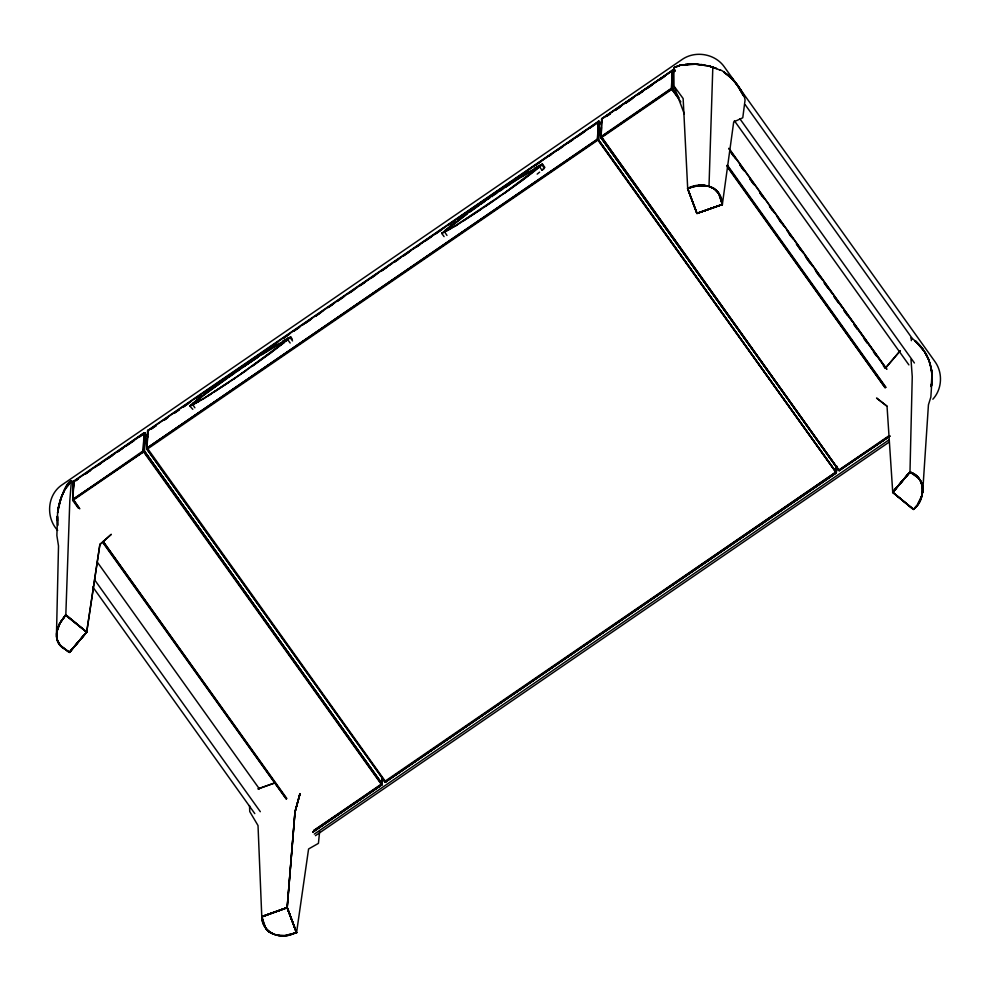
<?xml version="1.0" encoding="UTF-8"?>
<svg xmlns="http://www.w3.org/2000/svg" width="990" height="990" viewBox="0 0 990 990"><rect width="100%" height="100%" fill="white"/><g stroke="black" fill="none" stroke-linecap="round" stroke-linejoin="round"><path stroke-width="1.49" d="M927.284 356.326C920.552 344.371 933.31 368.453 927.147 356.375C924.289 350.398 919.549 345.609 915.131 340.77C928.1 352.007 934.61 369.728 931.231 386.657C935.105 368.466 926.43 347.577 911.134 337.949M71.379 481.053L69.82 500.482L65.823 614.864L60.118 622.685L57.68 628.068L56.504 633.909L57.556 641.322L56.492 633.897L58.509 545.948L56.876 535.553L57.606 512.783L60.959 497.958L58.856 505.073C60.217 501.608 67.518 473.901 74.126 483.17L71.515 481.078M720.262 70.142L708.939 65.996L693.606 63.929L708.951 65.959M57.457 520.703C57.098 503.365 58.039 541.864 57.507 516.743M601.289 124.208L598.641 121.25L597.911 140.06L599.495 121.696L598.207 121.448L597.601 139.602L836.29 472.688L597.873 138.86L147.151 447.925L146.99 449.299L597.911 140.06L598.727 139.318L599.495 121.696L598.702 121.225L147.918 430.316L147.238 441.911M889.589 436.318L838.864 470.572L600.967 137.82L601.202 136.496L671.331 88.382L672.693 88.617L678.868 97.565M928.793 359.766L931.627 370.854L932.023 378.737L930.86 397.064L928.434 404.811L922.655 492.426M249.529 805.575L249.74 811.553L258.019 825.549L261.781 916.616C261.917 932.32 279.366 939.758 292.594 933.991C279.465 939.733 261.645 932.394 261.904 916.53L287.137 907.632L296.542 932.753L308.583 848.975L318.433 843.369L319.609 831.649M722.316 204.46C722.552 186.863 701.155 180.551 687.58 188.496L696.898 213.37L722.341 204.46L719.21 194.164L714.297 188.644L719.21 194.164L718.245 192.468L722.341 204.46L721.846 202.071L722.292 204.509L696.935 213.444L722.366 204.398L733.701 121.943L742.772 117.785L745.062 100.04C743.168 86.229 720.633 68.025 720.2 70.253M57.148 629.949L56.455 635.84L57.049 639.577L56.455 635.84M913.82 509.219C925.266 499.108 926.739 477.564 909.847 472.044L892.683 492.302L913.324 509.38C925.86 500.123 926.355 476.908 909.909 472.131L892.658 492.29L913.349 509.367C926.256 500.099 925.699 476.598 909.86 472.069L892.732 492.29L887.028 406.16L876.558 398.042L886.978 406.246M382.239 778.623L381.732 784.872L312.791 832.132L381.732 784.872L381.992 778.883M892.77 492.339L910.119 471.995L892.683 492.302L913.597 509.442L892.671 492.228L909.983 472.02L912.248 376.745L910.998 359.444M911.332 340.659L911.246 337.838M72.901 494.22L73.73 481.078L143.921 432.952L145.208 433.212L144.342 451.341L72.79 500.42L73.347 481.474L74.299 481.672M712.8 67.209L708.939 65.996L716.612 68.533L712.825 67.134L709.001 186.355L714.26 188.731L718.233 192.493M281.123 935.736L284.971 935.649L275.133 934.783M382.425 778.202L381.657 784.884L313.855 831.093M836.736 466.302L836.29 472.688L836.649 467.886M72.975 494.381L73.805 481.066L72.951 499.047L79.757 508.811L73.495 500.024M381.657 784.884L381.88 783.709L143.575 450.722L145.208 433.212L143.921 432.952L143.315 451.452L144.033 450.796L145.208 433.212L144.367 432.754L143.624 451.91L381.732 784.872M144.812 432.84L144.342 451.341L381.732 784.229L313.904 831.055M147.683 431.64L148.488 430.897L147.98 430.291L146.916 449.262L385.246 782.1L836.018 473.01L385.555 781.679L384.454 781.63L835.449 472.428L836.265 471.686L836.513 465.807M147.04 446.317L146.99 449.299M382.227 777.558L381.608 783.956L313.583 830.635L382.115 784.476L382.449 778.053M598.319 138.947L599.495 121.696L598.207 121.448M680.848 101.896L671.876 89.36L673.472 70.661L672.68 70.191L601.994 118.528L601.054 137.87L601.66 118.825L672.68 70.191L673.472 70.661L672.321 89.038L601.054 137.87L601.425 127.339M601.623 122.847L602.056 118.503L601.747 119.852M673.212 70.377L672.111 70.426L671.876 89.36L672.618 70.203L673.472 70.661L671.839 88.172L672.594 88.791L673.076 70.29M836.08 471.549L836.278 467.144M73.347 481.474L72.79 500.42L73.73 481.078L73.495 482.415M262.894 921.034L261.843 916.591L287.05 907.607L261.781 916.616L264.132 925.056L265.902 928.608L269.874 932.394L268.364 931.318L273.24 934.176L268.364 931.318L265.889 928.595L261.768 916.703L287.199 907.669L296.567 932.704L287.187 907.768L294.958 812.369L287.199 907.669L296.567 932.704L284.971 935.6L296.542 932.667L287.137 907.595L294.958 812.369L299.97 793.621L294.859 812.394L300.094 793.732M710.832 187.073C703.568 183.954 694.176 185.65 687.704 188.583L697.01 213.469L687.654 188.595C695.524 185.316 706.415 183.261 714.198 188.818L710.894 186.924M111.227 534.489L99.903 544.364L86.687 632.14L65.872 614.852L60.167 622.722L56.876 631.979M931.615 370.842L930.835 367.03L931.949 374.752L931.219 386.632L931.776 382.709M144.367 432.754L143.067 450.933L72.567 499.913L143.847 451.378L381.608 783.956M597.366 139.083L598.641 121.25L599.148 121.77M672.618 70.203L671.331 88.382L672.235 88.457M915.601 475.67L917.148 477.131L909.921 472.007L892.757 492.203M296.517 932.605L287.261 907.706L261.781 916.95L287.05 907.607M693.606 64.053L697.381 64.078L679.907 65.328L673.893 67.666L674.933 71.156L673.794 67.914M696.935 213.444L722.279 204.509L696.898 213.37L687.567 188.397L699.163 185.464L709.001 186.355M704.991 185.687L699.163 185.464M147.584 430.613L146.767 448.804L384.801 781.555L385.803 781.865M889.936 436.07L839.124 470.485L600.819 137.363L671.839 88.382M56.64 637.746L56.715 631.917M916.096 506.274C915.255 507.177 912.731 510.407 913.758 509.194C922.197 500.816 928.038 483.417 915.49 475.831M601.611 119.208L671.096 71.478L638.105 94.421M99.903 544.364L86.662 632.214L69.387 652.398L86.699 632.053L69.387 652.398L86.625 632.103L65.55 615.124L86.699 632.053L65.823 614.864L60.242 622.772L65.662 614.988L63.385 618.206M57.581 512.795L58.286 508.848L57.655 512.783M701.106 64.486L704.967 65.142L697.381 64.214M709.026 186.293L712.59 187.865M836.402 472.626L835.449 472.428L836.364 472.292L597.873 139.083L146.817 448.346L597.886 139.479L835.894 472.094L385.246 782.1M601.524 119.357L601.994 118.528M64.387 490.298C79.076 472.948 64.437 480.558 58.125 508.848L61.046 497.995M59.016 505.073L58.2 508.835L58.93 505.061M279.131 935.575L277.113 935.154M197.592 399.366L189.969 405.962L203.804 398.388L234.296 378.378M455.623 225.633L504.356 193.1L542.371 164.216M922.581 492.438L921.678 496.312M61.603 620.668L59.078 624.554L57.21 629.974L59.214 624.628M57.21 629.974L60.118 622.685L59.128 624.591M294.859 812.394L299.97 793.621M917.829 503.786L921.541 496.275M913.807 474.507L910.194 472.069L911.988 473.406M73.805 481.066L73.582 482.241L73.557 481.239M722.304 204.336L720.027 196.032L720.72 198.012M917.148 477.131L918.77 478.368M86.625 632.103L69.387 652.385L60.613 645.975L56.999 639.577L60.613 645.975L69.374 652.385L86.712 632.127M261.843 916.864L262.362 919.005M296.53 932.753L292.545 933.867L296.369 932.84M72.802 499.814L72.951 499.047L78.433 507.821M271.545 933.273L269.874 932.394M714.285 188.682L712.664 187.692M290.169 343.023L287.731 339.669L240.372 374.331M67.37 650.999L69.448 652.361L59.313 644.515L63.867 648.574C60.959 647.943 55.106 637.449 59.425 644.441M932.852 399.218C942.158 389.157 943.012 372.809 935.03 361.734L724.284 66.837C714.99 53.633 695.24 50.304 682.036 59.536L62.382 484.617C47.099 494.517 45.528 517.448 57.668 530.417M192.803 409.34L189.956 406.185L190.476 405.467L203.655 394.676L258.563 356.437M292.298 339.149L290.763 337.033L290.243 337.751L292.533 340.931M444.077 236.622L441.775 233.442L442.307 232.724M498.279 197.369L522.757 180.081L542.594 164.278L544.884 167.458M889.02 435.724L838.852 470.114L601.202 136.496L601.314 137.746L838.592 470.238L839.359 470.646L889.329 436.132M732.6 79.175L723.69 72.072L729.952 76.49L735.211 82.022L743.49 95.646L737.55 85.177L729.853 76.577M885.53 368.082L900.368 350.633M885.456 368.07L900.257 350.695M922.73 486.635L922.717 490.471M382.066 784.154L381.162 784.278L381.967 783.535L144.429 451.168L143.067 450.933L143.983 451.007M73.359 481.771L144.961 432.939M147.547 430.996L599.235 121.424M99.965 544.512L111.165 534.353M467.701 213.159L441.8 233.219L456.736 225.114M542 170.28L544.29 168.275M286.642 340.696L289.154 338.345L261.731 354.767M267.04 930.068L268.401 931.293M445.092 231.326L444.621 230.682L455.524 222.082M537.186 174.104L539.624 172.124M284.34 342.528L252.413 366.189M533.857 171.617L540.973 165.59L521.879 176.641M532.669 172.52L510.147 189.238M203.705 394.837L209.793 390.32M739.617 88.58L743.49 95.646L739.691 88.531L732.662 79.126M467.28 213.889L443.594 232.403L450.809 228.665M469.656 212.182L479.148 205.413M215.82 385.766L227.985 377.103M467.639 213.011L473.802 208.803M504.244 193.446L508.971 190.08M227.316 378.168L204.781 394.49L191.763 405.145L198.99 401.408M473.727 208.667L485.979 200.203M228.504 377.326L234.432 373.156M479.816 204.348L492.067 195.971L492.537 196.626M480.323 204.571L485.075 201.242M234.37 378.625L270.926 352.824L290.54 336.971L282.818 340.919M85.722 473.727L90.795 470.2L85.771 473.802M94.607 467.552L114.914 453.445M117.464 451.675L143.921 432.952L145.134 433.162M234.061 372.822L270.765 348.517L290.763 337.033M237.984 370.681L240.36 369.035M615.248 110.298L621.596 105.881M625.408 103.245L634.293 97.07M487.439 199.572L489.815 197.926M486.189 205.871L498.391 197.517M182.903 407.249L190.55 401.989M200.747 394.985L195.649 398.487L200.772 395.022M208.383 389.726L212.207 387.09M223.678 379.207L217.305 383.588L222.465 380.16M227.502 376.584L233.875 372.203M240.248 367.822L245.347 364.32M249.171 361.684L256.818 356.437M261.917 352.923L267.015 349.421M274.663 344.161L278.487 341.538M283.586 338.036L289.959 333.655M293.783 331.031L300.156 326.65M302.705 324.893L311.627 318.755M315.451 316.132L323.099 310.872M328.197 307.37L334.571 302.99M337.12 301.245L344.768 295.985M347.317 294.228L357.501 287.224M360.051 285.466L377.895 273.203M381.719 270.579L391.916 263.563M394.466 261.818L400.839 257.437M403.388 255.68L411.036 250.421M413.585 248.676L444.176 227.651M448 225.015L511.719 181.22M514.268 179.462L598.393 121.634M615.31 110.373L620.408 106.871M625.507 103.381L631.88 99M638.253 94.632L643.351 91.13M647.188 88.506L652.286 85.004M659.934 79.757L665.033 76.255M98.53 465.053L101.079 463.308M107.452 458.927L112.551 455.437M117.649 451.935L122.748 448.433M126.572 445.809L134.219 440.562M139.33 437.06L144.429 433.571M182.927 407.274L188.026 403.772M208.432 389.775L210.981 388.031M230.113 374.901L233.937 372.277M240.31 367.909L244.146 365.285M249.245 361.783L255.618 357.402M261.991 353.034L265.827 350.411M274.75 344.285L277.299 342.528M283.685 338.159L288.783 334.657M293.882 331.155L298.98 327.665M305.365 323.285L310.464 319.782M315.562 316.28L320.661 312.791M328.321 307.531L332.145 304.908M337.243 301.418L343.617 297.037M350.002 292.656L353.826 290.033M360.199 285.665L365.31 282.162M371.683 277.794L375.507 275.158M381.88 270.79L386.991 267.288M394.639 262.041L398.463 259.417M403.561 255.915L408.672 252.413M416.32 247.166L420.144 244.542M425.242 241.04L431.628 236.672M435.452 234.048L441.825 229.668M448.21 225.299L453.309 221.797M457.132 219.174L462.231 215.672M469.891 210.424L474.99 206.922M482.637 201.675L486.461 199.052M491.572 195.55L496.671 192.048M501.769 188.546L508.155 184.177M514.528 179.796L518.352 177.173M523.45 173.671L528.561 170.169M536.209 164.922L541.307 161.419M548.967 156.173L551.517 154.428M557.89 150.047L562.988 146.545M568.087 143.055L573.198 139.553M577.021 136.929L584.669 131.682M589.78 128.18L596.153 123.8M143.847 451.378L72.617 499.455M835.956 473.034L385.741 781.877L147.151 447.925L147.263 449.188M314.325 834.1L889.243 439.709M315.451 835.671L889.082 442.146M889.824 436.021L838.852 470.114M491.968 195.847L498.18 191.825M493.367 195.476L496.93 193.05M243.924 366.609L258.167 357.093M486.102 205.71L492.191 201.576M234.271 378.452L246.498 370.347M498.069 191.701L538.461 166.172M499.307 191.441L502.871 189.065M486.449 205.722L455.672 225.831L441.775 233.442M234.63 378.465L203.853 398.574L189.956 406.185M504.17 187.617L528.549 171.839M480.509 209.694L462.677 221.376M228.678 382.449L214.422 391.817M505.246 187.481L508.811 185.13M915.144 340.795L923.138 349.742M264.528 352.353L276.717 344.594M672.68 71.008L673.386 70.612L672.68 70.191M208.482 395.629L210.858 394.131M737.476 85.227L735.137 82.083M534.649 168.176L542.037 164.303M672.371 70.599L673.126 70.736L672.185 70.401M600.819 137.363L671.566 88.902L678.596 97.812L672.321 89.038M922.309 484.828L921.084 481.388L918.646 478.517M265.072 926.863L263.488 923.064M721.821 202.096L722.292 204.076M839.297 470.658L601.759 137.462M719.866 196.119L719.198 194.189M674.537 67.431L679.907 65.328L693.606 63.929L685.068 64.511L689.572 64.189M679.92 65.328L674.462 67.419L679.932 65.377M722.205 204.534L696.886 213.357M741.683 92.008L743.527 95.721M687.963 188.273L691.54 187.073M699.175 185.613L697.022 185.835M687.691 188.385L683.137 98.517L674.004 86.081L673.819 67.778M541.827 164.241L542.594 164.278M931.813 374.752L931.998 378.712M385.073 781.914L384.454 781.63L385.296 782.075M708.914 66.082L712.825 67.134M275.158 934.696L277.089 935.241M147.696 448.903L146.817 448.346M539.488 165.417L540.144 166.134M287.669 338.159L288.325 338.889M539.562 166.914L542.037 170.193L544.364 168.176L542.062 164.996M913.832 474.457L915.552 475.757M726.87 74.25L732.699 79.089M71.676 481.165L74.077 483.145M144.416 432.741L146.656 435.786M715.733 189.845L718.183 192.543M915.02 340.659L923.088 349.767M446.985 235.422L444.671 232.031M193.273 404.081L192.778 403.252M194.881 407.781L192.852 404.786M745.26 104.804L912.619 338.964M739.901 118.812L914.413 362.983M734.382 120.731L908.894 364.902M728.962 148.376L886.805 369.159M728.702 148.488L886.693 369.134M735.545 158.734L730.162 151.21L733.64 156.296M740.037 164.996L744.529 171.27M749.913 178.782L754.405 185.043M759.788 192.567L764.28 198.829M769.676 206.353L774.155 212.615M776.853 216.377L784.043 226.401M786.728 230.163L793.015 238.937M796.616 243.948L802.902 252.722M804.697 255.222L812.778 266.508M814.572 269.008L822.653 280.294M824.447 282.793L832.528 294.079M834.335 296.579L842.416 307.853M844.21 310.365L852.291 321.639M854.085 324.151L885.518 368.008M739.914 165.083L743.49 170.094M749.777 178.881L753.353 183.893M759.627 192.666L762.325 196.428M769.49 206.465L772.175 210.227M779.353 220.263L781.147 222.775M789.216 234.061L790.998 236.573M796.381 244.097L800.861 250.371M806.244 257.895L809.832 262.907M816.107 271.693L819.683 276.705M824.175 282.979L827.751 287.991M834.026 296.777L838.505 303.039M843.888 310.563L847.477 315.587M853.751 324.361L857.34 329.385M863.614 338.159L867.191 343.183M873.465 351.957L876.162 355.719M883.327 365.756L885.122 368.268M727.365 165.132L885.926 387.288M727.007 165.54L885.666 387.536M727.452 167.124L885.221 387.857L726.908 165.615M144.862 433.286L147.906 436.974M286.84 798.522L103.084 541.406L286.432 798.782M103.529 542.941L286.395 798.806M72.716 500.371L78.173 507.944M103.183 543.015L286.135 798.918M97.428 562.283L259.405 788.931M94.755 580.041L260.321 811.701M92.812 586.971L254.801 813.619M144.429 451.168L381.88 783.709M266.025 928.546L267.077 930.043M602.118 119.444L601.809 118.689M148.042 431.219L147.745 430.477M57.606 641.31L58.348 642.955M674.066 86.514L684.313 113.949M673.831 68.087L674.933 71.156M721.24 200.091L721.685 202.146M70.773 481.573L66.912 485.843L70.773 481.573M62.543 494.319L60.959 497.958L64.511 490.347L62.543 494.319M78.111 479.024L75.574 480.793L78.123 479.049M610.174 113.825L606.363 116.474L610.211 113.875M156.135 425.638L151.037 429.153L156.135 425.65M167.607 417.755L163.783 420.391L167.619 417.78M179.079 409.872L173.98 413.375L179.091 409.897M275.381 782.706L257.907 788.943L275.356 782.744"/></g></svg>
